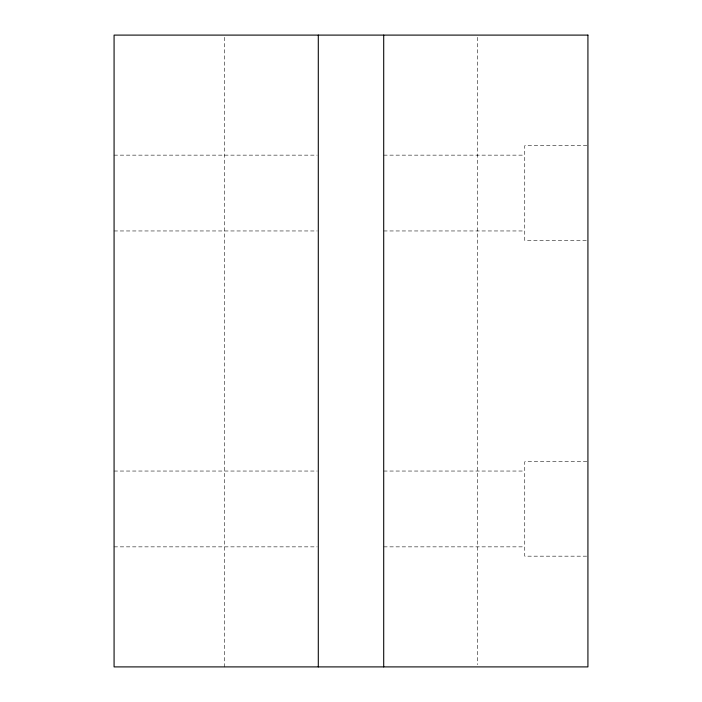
<?xml version="1.0" encoding="UTF-8"?>
<svg xmlns="http://www.w3.org/2000/svg" width="702" height="702" viewBox="0 0 702 702"><rect width="100%" height="100%" fill="white"/><g stroke="black" fill="none" stroke-linecap="round" stroke-linejoin="round"><path stroke-width="0.53" stroke-dasharray="3.51 2.63" d="M586.837 145.665L524.745 145.665L524.745 240.435L586.837 240.435M114.075 155.142L317.207 155.142M383.704 155.142L524.745 155.142M114.075 230.958L317.207 230.958M383.704 230.958L524.745 230.958M586.837 461.732L524.745 461.732L524.745 556.168L586.837 556.168M114.075 471.042L317.207 471.042M383.704 471.042L524.745 471.042M114.075 546.858L317.207 546.858M383.704 546.858L524.745 546.858M477.36 37.294L477.36 664.706M224.64 37.294L224.64 666.9"/><path stroke-width="1.05" d="M383.704 35.1L383.704 666.9M318.296 35.1L318.296 666.9M587.925 35.1L114.075 35.1L114.075 666.9L587.925 666.9L587.925 35.1"/></g></svg>
